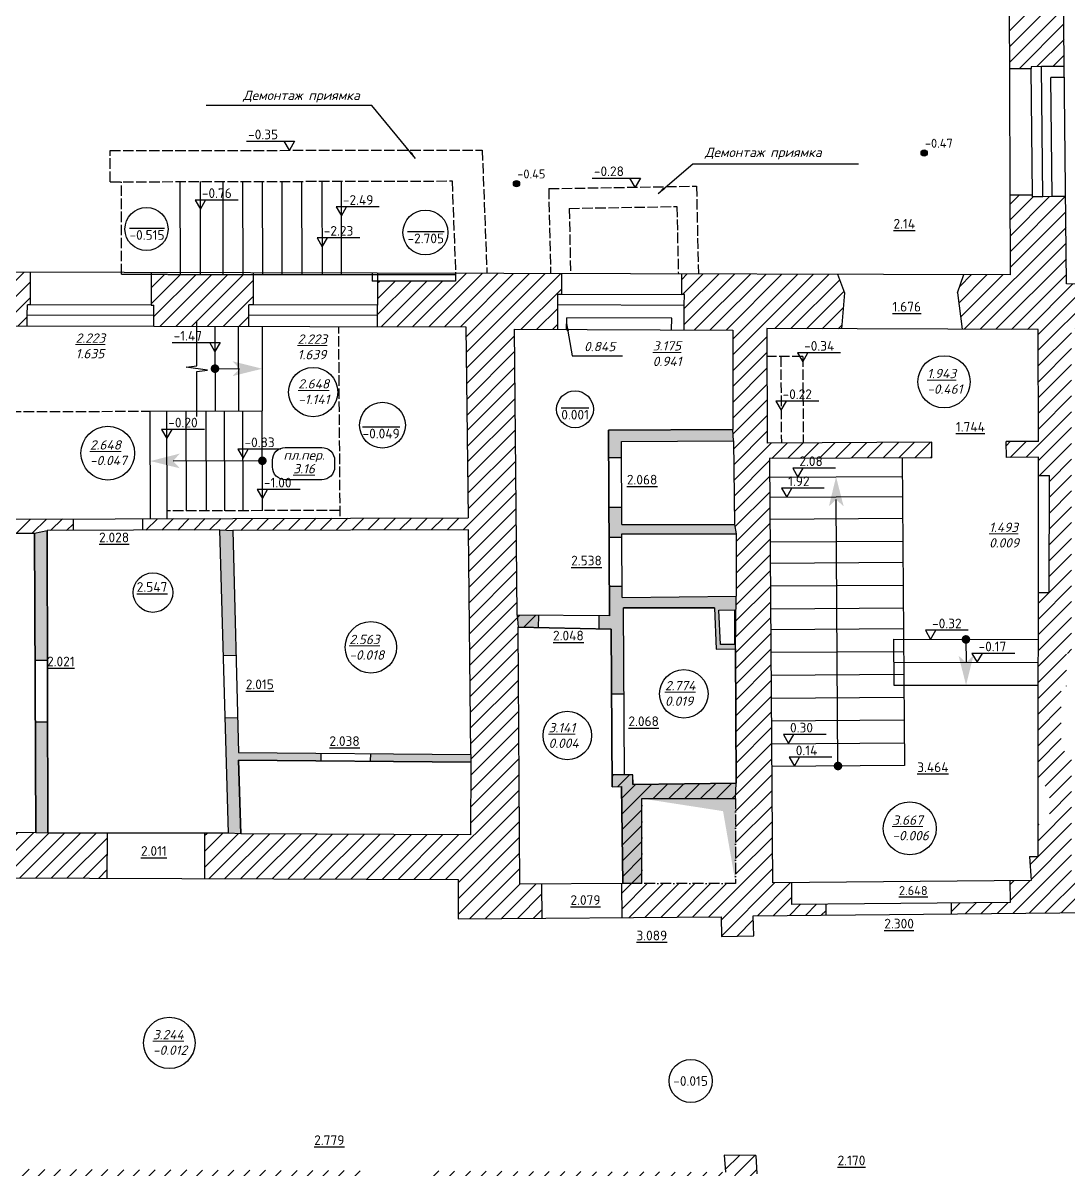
# Model space of a CAD drawing. Header units: millimetres. Extents: x 904015 to 974929, y 1623728 to 1674870.
# Drawn here: x 946885 to 960894, y 1636887 to 1652253 of the extents above; entities that cross this region are included whole.
import ezdxf

# ---------------------------------------------------------------- set-up
doc = ezdxf.new("R2010")
doc.units = ezdxf.units.MM
for name, pattern in [('334', [5, 4, -1]), ('ACAD_ISO02W100', [15, 12, -3]), ('ACAD_ISO10W100', [18, 12, -3, 0, -3])]:
    doc.linetypes.add(name, pattern=pattern)
for name, color, linetype in [('_0', 7, 'Continuous'), ('Контур', 7, 'Continuous'), ('Контур верх_низ', 5, 'ACAD_ISO02W100'), ('Отметки', 7, 'Continuous'), ('Перепад', 251, 'ACAD_ISO02W100'), ('Рама', 121, 'Continuous'), ('Штриховка', 252, 'Continuous')]:
    doc.layers.add(name, color=color, linetype=linetype)
doc.styles.add('CIFRY', font='ROMANT.shx', dxfattribs={"oblique": 15, "height": 125})
doc.styles.add('DIST', font='TXT.shx', dxfattribs={"width": 0.8})
doc.styles.add('ISOCPEUR', font='isocpeur.ttf', dxfattribs={"width": 0.95})
doc.dimstyles.new('GENPLAN', dxfattribs={"dimscale": 0.1, "dimtxt": 1.1, "dimasz": 1, "dimexe": 0.65, "dimexo": 0.75, "dimgap": 0.8, "dimtad": 1, "dimdec": 0, "dimlfac": 1000, "dimzin": 0, "dimtxsty": 'DIST', "dimblk1": 'OBLIQUE', "dimblk2": 'OBLIQUE', "dimsah": 1, "dimcen": -1, "dimaunit": 1, "dimadec": 3, "dimazin": 0, "dimtfac": 0.75, "dimtdec": 0, "dimtix": 1, "dimtmove": 0, "dimatfit": 3, "dimfxl": 1, "dimtvp": 0.6, "dimarcsym": 0})
pattern_1 = [(45, (-1056.295, -780.966), (-22.4506403, 22.4506403), []), (135, (-1056.295, -780.966), (-67.3519209, 22.4506403), [79.375, -47.625])]

# ---------------------------------------------------------------- blocks, each defined once
blk = doc.blocks.new('S1')
at = {"color": 0, "const_width": 0.75}
blk.add_lwpolyline([(-0.375, 0, 1), (0.375, 0, 1)], format="xyb", close=True, dxfattribs=at)
blk = doc.blocks.new('*U2863')
at = {"layer": 'Штриховка'}
blk.add_lwpolyline([(0, 0), (-0.665, 0.995)], dxfattribs=at)
blk.add_solid([(-0.834, 1.248), (-0.696, 0.865), (-0.532, 0.975), (-0.665, 0.995)], dxfattribs=at)
at = {"layer": 'Штриховка', "xscale": 0.07662220042706859, "yscale": 0.07662220042706859, "zscale": 0.07662220042706859, "rotation": 272.2841533087241}
blk.add_blockref('S1', (0, 0), dxfattribs=at)
blk = doc.blocks.new('*U2864')
at = {"layer": 'Штриховка'}
blk.add_lwpolyline([(0, 0), (0.181, -0.274)], dxfattribs=at)
blk.add_solid([(0.349, -0.528), (0.213, -0.143), (0.048, -0.252), (0.181, -0.274)], dxfattribs=at)
at = {"layer": 'Штриховка', "xscale": 0.0766222004270686, "yscale": 0.0766222004270686, "zscale": 0.0766222004270686, "rotation": 92.00857567819732}
blk.add_blockref('S1', (0, 0), dxfattribs=at)
blk = doc.blocks.new('*U2861')
at = {"layer": 'Штриховка'}
blk.add_lwpolyline([(0, 0), (-0.257, -0.172)], dxfattribs=at)
blk.add_solid([(-0.51, -0.341), (-0.127, -0.204), (-0.237, -0.039), (-0.257, -0.172)], dxfattribs=at)
at = {"layer": 'Штриховка', "xscale": 0.0766222004270686, "yscale": 0.0766222004270686, "zscale": 0.0766222004270686, "rotation": 2.295259038461618}
blk.add_blockref('S1', (0, 0), dxfattribs=at)
blk = doc.blocks.new('*U2862')
at = {"layer": 'Штриховка'}
blk.add_lwpolyline([(0, 0), (2.962, 1.997)], dxfattribs=at)
blk.add_solid([(3.215, 2.167), (2.832, 2.028), (2.942, 1.864), (2.962, 1.997)], dxfattribs=at)
at = {"layer": 'Штриховка', "xscale": 0.0766222004270686, "yscale": 0.0766222004270686, "zscale": 0.0766222004270686, "rotation": 182.5328039040429}
blk.add_blockref('S1', (0, 0), dxfattribs=at)
blk = doc.blocks.new('_Oblique')
at = {"color": 0, "linetype": 'ByBlock', "lineweight": -2}
blk.add_line((-0.5, -0.5), (0.5, 0.5), dxfattribs=at)
blk = doc.blocks.new('806')
at = {"color": 0, "const_width": 0.6}
blk.add_lwpolyline([(-0.3, 0, 1), (0.3, 0, 1)], format="xyb", close=True, dxfattribs=at)
at = {"color": 0}
blk.add_circle((0, 0), 0.6, dxfattribs=at)
blk = doc.blocks.new('1этаж')
at = {"layer": '_0', "ltscale": 0.03, "true_color": 0xed1f24}
h = blk.add_hatch(dxfattribs=at)
h.set_pattern_fill('ANSI38', color=240, scale=10)
h.set_pattern_definition(pattern_1)
h.paths.add_polyline_path([(952738, 1643529), (952452, 1643531), (952466, 1643371), (952735, 1643365)])
h.paths.add_polyline_path([(954125, 1641074), (955382, 1641074), (955390, 1641279), (954006, 1641264), (954001, 1641393), (953891, 1641392), (953725, 1641391), (953726, 1641231), (953851, 1641233), (953871, 1639938), (954125, 1639938)])
h.paths.add_polyline_path([(953877, 1643631), (955098, 1643631), (955121, 1643078), (955382, 1643079), (955389, 1643788), (953860, 1643771), (953859, 1643920), (953688, 1643919), (953690, 1643521), (953554, 1643522), (953553, 1643347), (953713, 1643344), (953718, 1642473), (953884, 1642474)])
h.paths.add_polyline_path([(955158, 1643601), (955367, 1643603), (955367, 1643139), (955177, 1643139)], flags=16)
h.paths.add_polyline_path([(955365, 1644749), (953855, 1644748), (953854, 1644981), (953683, 1644980), (953685, 1644579), (953856, 1644580), (953856, 1644623), (955390, 1644624)])
h.paths.add_polyline_path([(955345, 1646021), (953678, 1646013), (953680, 1645640), (953851, 1645641), (953850, 1645860), (955354, 1645871)])
h = blk.add_hatch(dxfattribs=at)
h.set_pattern_fill('ANSI38', color=240, scale=10)
h.set_pattern_definition(pattern_1)
h.paths.add_polyline_path([(951833, 1641664), (950486, 1641676), (950485, 1641575), (951833, 1641563)])
h.paths.add_polyline_path([(948642, 1644669), (948469, 1644675), (948516, 1642991), (948684, 1642995)])
h.paths.add_polyline_path([(946000, 1640616), (945983, 1644631), (946154, 1644665), (946161, 1640610)])
h.paths.add_polyline_path([(948748, 1640599), (948583, 1640610), (948540, 1642157), (948706, 1642162), (948718, 1641690), (949821, 1641681), (949820, 1641580), (948720, 1641590)])
h.paths.add_polyline_path([(945990, 1642923), (945994, 1642099), (946158, 1642099), (946157, 1642923)], flags=17)
at = {"layer": 'Штриховка', "ltscale": 0.03}
h = blk.add_hatch(dxfattribs=at)
h.set_pattern_fill('_USER', color=256, scale=150, angle=45, pattern_type=0)
h.set_pattern_definition([(45, (-1056.3, -780.97), (-106.066017, 106.066017), [])])
h.paths.add_polyline_path([(907393, 1652225), (907394, 1653055), (907109, 1653055), (906969, 1653056), (906969, 1653105), (906677, 1653105), (906675, 1652109), (906675, 1650892), (906806, 1650892), (906806, 1650858), (907482, 1650858), (907495, 1651979)])
h.paths.add_polyline_path([(907470, 1649857), (906807, 1649856), (906807, 1649810), (906676, 1649810), (906678, 1646754), (906990, 1646754), (906990, 1646810), (907531, 1646811), (907530, 1647386), (907777, 1647386), (907777, 1647532), (909186, 1647534), (909186, 1647388), (911984, 1647393), (911983, 1647639), (911983, 1647967), (910007, 1647964), (909749, 1648079), (907450, 1648090)])
h.paths.add_polyline_path([(913698, 1652284), (913425, 1652283), (913425, 1652219), (913430, 1652057), (913431, 1650548), (913699, 1650548)])
h.paths.add_polyline_path([(914164, 1647993), (913699, 1647997), (913699, 1649187), (913432, 1649187), (913432, 1649112), (913437, 1648975), (913431, 1647969), (912835, 1647968), (912836, 1647395), (913214, 1647395), (913448, 1647396), (913450, 1646886), (913473, 1642840), (913907, 1642843), (913875, 1647389), (914143, 1647385)])
h.paths.add_polyline_path([(922774, 1640009), (922692, 1640009), (922514, 1640020), (922229, 1640021), (922229, 1639569), (922773, 1639569)])
h.paths.add_polyline_path([(962918, 1645557), (962446, 1645556), (962456, 1642266), (962931, 1642316)])
h.paths.add_polyline_path([(969613, 1645043), (969313, 1645041), (969314, 1644856), (969174, 1644855), (968754, 1644851), (968764, 1643491), (968756, 1643319), (968759, 1642752), (969179, 1642754), (969319, 1642754), (969319, 1642686), (969625, 1642688)])
h.paths.add_polyline_path([(962731, 1653127), (962251, 1653126), (962252, 1652456), (962230, 1652298), (962241, 1650476), (962736, 1650479)])
h.paths.add_polyline_path([(962730, 1657258), (962201, 1657260), (962202, 1656028), (962245, 1656028), (962245, 1655843), (962248, 1654489), (962728, 1654490), (962725, 1655866)])
h.paths.add_polyline_path([(913696, 1661645), (913396, 1661645), (913399, 1660581), (913418, 1655574), (913422, 1653644), (913698, 1653645)])
h.paths.add_polyline_path([(907424, 1658109), (906991, 1658110), (906991, 1658125), (906688, 1658126), (906687, 1657806), (907000, 1657806), (907001, 1657909), (907424, 1657908)])
h.paths.add_polyline_path([(950453, 1636084), (945083, 1636107), (945081, 1635620), (946326, 1635616), (946505, 1635623), (947086, 1635622), (947225, 1635621), (949542, 1635618), (949702, 1635622), (950451, 1635622)])
h.paths.add_polyline_path([(950019, 1629784), (949690, 1629784), (949526, 1629781), (948996, 1629782), (948995, 1629375), (948995, 1629235), (948961, 1629235), (948961, 1629190), (948960, 1628918), (950080, 1628916), (950080, 1629213), (950018, 1629213), (950019, 1629353)])
h.paths.add_polyline_path([(939866, 1646488), (939572, 1646490), (939572, 1646278), (939865, 1646276)], flags=0)
h.paths.add_polyline_path([(944633, 1670737), (931348, 1670716), (931350, 1669371), (931502, 1669371), (931503, 1669191), (931791, 1669191), (931791, 1669244), (931931, 1669244), (932163, 1669244), (932164, 1669986), (943882, 1670004), (943882, 1669255), (944070, 1669255), (944210, 1669255), (944210, 1669219), (944478, 1669219), (944478, 1669379), (944633, 1669379)])
h.paths.add_polyline_path([(944633, 1667395), (944478, 1667394), (944478, 1667551), (944210, 1667551), (944210, 1667505), (944070, 1667505), (943882, 1667505), (943882, 1666226), (944070, 1666226), (944210, 1666226), (944210, 1666193), (944483, 1666193), (944483, 1666351), (944633, 1666351)])
h.paths.add_polyline_path([(932160, 1667509), (931928, 1667509), (931788, 1667510), (931788, 1667541), (931505, 1667541), (931505, 1667399), (931353, 1667399), (931354, 1666342), (931523, 1666342), (931523, 1666160), (931786, 1666160), (931786, 1666223), (931926, 1666222), (932158, 1666222)])
h.paths.add_polyline_path([(932155, 1664493), (931923, 1664493), (931783, 1664494), (931783, 1664539), (931526, 1664539), (931526, 1664384), (931357, 1664383), (931359, 1663302), (931525, 1663302), (931525, 1663155), (931810, 1663155), (931810, 1663182), (931950, 1663182), (932153, 1663182)])
h.paths.add_polyline_path([(944633, 1664368), (944483, 1664368), (944483, 1664524), (944210, 1664524), (944210, 1664487), (944070, 1664487), (943882, 1664487), (943881, 1663205), (944064, 1663205), (944204, 1663205), (944204, 1663177), (944486, 1663177), (944485, 1663329), (944634, 1663329)])
h.paths.add_polyline_path([(944634, 1660849), (944634, 1661302), (944486, 1661302), (944486, 1661462), (944204, 1661461), (944204, 1661430), (944064, 1661430), (943881, 1661430), (943881, 1660132), (944063, 1660132), (944203, 1660133), (944203, 1660120), (944483, 1660121), (944482, 1660272), (944636, 1660273)])
h.paths.add_polyline_path([(932150, 1661450), (931947, 1661450), (931807, 1661451), (931807, 1661485), (931528, 1661485), (931528, 1661338), (931362, 1661337), (931363, 1660268), (931517, 1660268), (931517, 1660102), (931790, 1660103), (931790, 1660126), (931930, 1660126), (932148, 1660126)])
h.paths.add_polyline_path([(944645, 1658294), (944491, 1658294), (944490, 1658427), (944207, 1658426), (944207, 1658380), (944067, 1658379), (943883, 1658379), (943886, 1657112), (944088, 1657112), (944228, 1657113), (944228, 1657091), (944486, 1657092), (944486, 1657261), (944650, 1657262)])
h.paths.add_polyline_path([(932145, 1658400), (931927, 1658400), (931787, 1658401), (931787, 1658436), (931519, 1658436), (931519, 1658275), (931366, 1658275), (931367, 1657612), (931366, 1657214), (931521, 1657213), (931521, 1657074), (931785, 1657073), (931785, 1657091), (931925, 1657090), (932143, 1657090)])
h.paths.add_polyline_path([(932140, 1655353), (931922, 1655353), (931782, 1655354), (931516, 1655367), (931516, 1655216), (931361, 1655216), (931358, 1654172), (931510, 1654172), (931510, 1654017), (931796, 1654017), (931796, 1654037), (931936, 1654036), (932138, 1654036)])
h.paths.add_polyline_path([(944659, 1655220), (944495, 1655219), (944494, 1655363), (944232, 1655362), (944232, 1655358), (944092, 1655357), (943891, 1655357), (943893, 1654082), (944095, 1654082), (944235, 1654083), (944235, 1654030), (944518, 1654032), (944518, 1654178), (944664, 1654179)])
h.paths.add_polyline_path([(944673, 1652178), (944527, 1652178), (944526, 1652342), (944239, 1652341), (944239, 1652289), (944099, 1652288), (943898, 1652288), (943901, 1651034), (944102, 1651034), (944242, 1651035), (944242, 1650997), (944520, 1650999), (944520, 1651140), (944678, 1651141)])
h.paths.add_polyline_path([(932135, 1652310), (931933, 1652310), (931793, 1652309), (931505, 1652309), (931505, 1652176), (931353, 1652176), (931351, 1651113), (931499, 1651112), (931499, 1650974), (931791, 1650973), (931791, 1651000), (931931, 1650999), (932133, 1650999)])
h.paths.add_polyline_path([(907429, 1660380), (907412, 1660540), (907415, 1661141), (907133, 1661142), (906993, 1661142), (906696, 1661161), (906693, 1660301), (906690, 1658806), (906992, 1658805), (906992, 1658875), (907132, 1658875), (907426, 1658874)])
h.paths.add_polyline_path([(907422, 1657102), (907139, 1657103), (906999, 1657096), (906686, 1657097), (906681, 1654789), (906972, 1654789), (906972, 1654820), (907112, 1654819), (907397, 1654819), (907398, 1655497), (907419, 1655667)])
h.paths.add_polyline_path([(928531, 1647981), (928353, 1647981), (928353, 1648098), (927418, 1648099), (927417, 1648006), (926379, 1648007), (926379, 1647785), (926357, 1647785), (926355, 1647385), (928491, 1647375), (928491, 1647490), (928492, 1647570), (928530, 1647570)], flags=17)
edge = h.paths.add_edge_path()
edge.add_line((933238, 1625638), (933234, 1625719))
edge.add_line((933234, 1625719), (933115, 1625713))
edge.add_line((933115, 1625713), (933117, 1625848))
edge.add_line((933117, 1625848), (933028, 1625849))
edge.add_arc((932622, 1625857), 406, 358.9667, 535.3408)
edge.add_line((932218, 1625890), (932115, 1625891))
edge.add_line((932115, 1625891), (932104, 1624748))
edge.add_line((932104, 1624748), (933285, 1624735))
edge.add_line((933285, 1624735), (933286, 1624834))
edge.add_arc((933258, 1625236), 402, 274.0488, 452.8494)
edge = h.paths.add_edge_path()
edge.add_arc((935313, 1625232), 408, 0, 360)
edge = h.paths.add_edge_path()
edge.add_arc((938254, 1625233), 406, 0, 360)
edge = h.paths.add_edge_path()
edge.add_arc((941291, 1625234), 407, 0, 360)
edge = h.paths.add_edge_path()
edge.add_line((944445, 1625954), (944347, 1625951))
edge.add_arc((943935, 1625877), 419, 10.2053, 183.4587)
edge.add_line((943517, 1625851), (943435, 1625850))
edge.add_line((943435, 1625850), (943437, 1625730))
edge.add_line((943437, 1625730), (943289, 1625729))
edge.add_line((943289, 1625729), (943289, 1625647))
edge.add_arc((943314, 1625239), 409, 93.5576, 270.224)
edge.add_line((943316, 1624829), (943316, 1624759))
edge.add_line((943316, 1624759), (944468, 1624754))
edge.add_line((944468, 1624754), (944445, 1625954))
h.paths.add_polyline_path([(969356, 1670956), (968076, 1670956), (968016, 1670818), (968035, 1670201), (968627, 1670184), (968609, 1668755), (968583, 1668485), (968601, 1665792), (968598, 1665603), (968599, 1664540), (968058, 1664540), (968050, 1664249), (967614, 1664255), (967605, 1663752), (968629, 1663733), (968630, 1663438), (968918, 1663439), (969058, 1663440), (969059, 1663390), (969389, 1663391), (969388, 1663663)])
h.paths.add_polyline_path([(968585, 1664476), (968585, 1664249), (968139, 1664249), (968139, 1664476)], flags=16)
h.paths.add_polyline_path([(967045, 1670821), (966973, 1670956), (964954, 1670956), (964954, 1670632), (965003, 1670631), (965002, 1670491), (965000, 1670192), (966450, 1670181), (966701, 1670239), (967035, 1670229)])
h.paths.add_polyline_path([(963516, 1670642), (963530, 1670642), (963530, 1670955), (961937, 1670955), (961938, 1670645), (961952, 1670505), (961954, 1670203), (962845, 1670208), (963080, 1670206), (963512, 1670203), (963515, 1670502)])
h.paths.add_polyline_path([(960511, 1670955), (958957, 1670955), (959002, 1662831), (959303, 1662832), (959302, 1662869), (959442, 1662870), (959726, 1662871), (959721, 1663848), (960314, 1663845), (960316, 1664361), (959729, 1664370), (959705, 1670191), (960476, 1670195), (960474, 1670497), (960474, 1670637), (960511, 1670637)])
h.paths.add_polyline_path([(966262, 1664275), (961656, 1664342), (961641, 1663838), (962197, 1663838), (962197, 1663039), (962198, 1662202), (962358, 1662202), (962358, 1661614), (962198, 1661614), (962200, 1658650), (962734, 1658648), (962751, 1663844), (966252, 1663778)])
h.paths.add_polyline_path([(959734, 1661140), (959451, 1661139), (959311, 1661138), (959311, 1661169), (959011, 1661167), (959022, 1659204), (959024, 1658777), (959323, 1658778), (959323, 1658831), (959463, 1658831), (959743, 1658832), (959738, 1660267)])
h.paths.add_polyline_path([(959748, 1657078), (959468, 1657077), (959328, 1657077), (959328, 1657144), (959030, 1657143), (959038, 1654763), (959327, 1654764), (959326, 1654820), (959466, 1654822), (959751, 1654824), (959742, 1655794), (959752, 1655974)])
h.paths.add_polyline_path([(959771, 1652504), (959766, 1653101), (959482, 1653098), (959342, 1653091), (959044, 1653089), (959052, 1650862), (959343, 1650863), (959342, 1650885), (959482, 1650886), (959788, 1650889), (959773, 1652346)])
h.paths.add_polyline_path([(946957, 1640610), (946161, 1640610), (946000, 1640616), (940729, 1640619), (940557, 1640630), (938193, 1640636), (938214, 1641771), (938217, 1641914), (938267, 1644653), (939206, 1644654), (939390, 1644654), (940597, 1644656), (940765, 1644647), (945983, 1644631), (946154, 1644665), (946505, 1644666), (946505, 1644822), (944568, 1644818), (944539, 1647413), (945887, 1647411), (945887, 1647552), (945888, 1647692), (945926, 1647692), (945927, 1648129), (944691, 1648132), (944687, 1649181), (944528, 1649180), (944528, 1649323), (944246, 1649322), (944246, 1649302), (944106, 1649301), (943905, 1649301), (943908, 1647721), (932127, 1647717), (932130, 1649266), (931928, 1649266), (931788, 1649266), (931788, 1649293), (931495, 1649294), (931494, 1649135), (931346, 1649136), (931343, 1648092), (930286, 1648094), (930286, 1647977), (930138, 1647978), (930138, 1647562), (930170, 1647562), (930169, 1647482), (930169, 1647367), (931490, 1647360), (931497, 1644812), (930941, 1644818), (930941, 1644649), (935554, 1644648), (935704, 1644645), (936918, 1644636), (937113, 1644634), (938060, 1644626), (938262, 1644652), (938186, 1640636), (935701, 1640644), (935526, 1640633), (930051, 1640644), (929882, 1640645), (929237, 1640648), (929234, 1640059), (937802, 1640040), (946955, 1640007)])
h.paths.add_polyline_path([(934568, 1645253), (934574, 1647392), (939571, 1647431), (939571, 1647159), (939870, 1647157), (939871, 1647397), (943919, 1647406), (943920, 1645262), (939858, 1645260), (939860, 1645514), (939573, 1645516), (939573, 1645244)], flags=16)
h.paths.add_polyline_path([(934278, 1645254), (932110, 1645254), (932109, 1647377), (934284, 1647396)], flags=16)
h.paths.add_polyline_path([(929616, 1644832), (924460, 1644886), (924465, 1647394), (925421, 1647390), (925423, 1647790), (925369, 1647790), (925370, 1648009), (925233, 1648009), (925233, 1648103), (923706, 1648106), (923239, 1648107), (923239, 1647795), (923279, 1647795), (923279, 1647655), (923279, 1647387), (923898, 1647387), (923898, 1640011), (923559, 1640011), (923558, 1639568), (924366, 1639567), (924345, 1640070), (928191, 1640061), (928191, 1640653), (927598, 1640656), (924487, 1640656), (924483, 1641731), (924470, 1644676), (927451, 1644689), (927622, 1644690), (929616, 1644666)])
h.paths.add_polyline_path([(920965, 1641356), (920965, 1642860), (920955, 1642926), (920960, 1643209), (920965, 1643270), (920965, 1644297), (920963, 1644351), (920963, 1644578), (920965, 1644642), (920965, 1647388), (921554, 1647388), (921554, 1647656), (921554, 1647796), (921595, 1647796), (921595, 1648110), (919483, 1648114), (919482, 1647795), (919513, 1647398), (920519, 1647398), (920516, 1645860), (918883, 1645870), (918881, 1645548), (919057, 1645547), (919058, 1645658), (920507, 1645649), (920509, 1639971), (920182, 1639971), (920182, 1639747), (919479, 1639747), (919479, 1639569), (920858, 1639569), (920857, 1639299), (921280, 1639299), (921273, 1639570), (921404, 1639570), (921404, 1640022), (920979, 1640022), (920980, 1641185)])
h.paths.add_polyline_path([(917322, 1639970), (916926, 1639970), (916922, 1640512), (916769, 1640511), (916764, 1641075), (916917, 1641076), (916896, 1643806), (916753, 1643805), (916741, 1645430), (916884, 1645431), (916868, 1647398), (917895, 1647398), (917921, 1647728), (917892, 1648117), (917264, 1648118), (917261, 1649167), (916966, 1649166), (916966, 1649137), (916826, 1649137), (916531, 1649136), (916534, 1647973), (916150, 1647976), (916144, 1647395), (916435, 1647395), (916459, 1643717), (916518, 1643717), (916521, 1643270), (916563, 1643271), (916570, 1642091), (916469, 1642090), (916481, 1640118), (915976, 1640134), (915976, 1639568), (917780, 1639568), (917780, 1639747), (917322, 1639747)])
h.paths.add_polyline_path([(913962, 1635947), (913962, 1636113), (913926, 1639567), (914290, 1639567), (914293, 1640124), (913926, 1640125), (913916, 1641487), (913481, 1641484), (913503, 1637678), (913638, 1637679), (913647, 1636131), (913512, 1636131), (907546, 1636143), (907546, 1636672), (907156, 1636671), (907016, 1636671), (907016, 1636741), (906710, 1636740), (906716, 1635307), (913102, 1635283), (913104, 1634589), (913417, 1634590), (913416, 1634648), (913556, 1634648), (913693, 1634649), (913693, 1634717), (913964, 1634717)])
h.paths.add_polyline_path([(907539, 1640991), (906692, 1640987), (906702, 1638444), (907013, 1638446), (907013, 1638501), (907153, 1638501), (907543, 1638502), (907542, 1638995), (907401, 1638995), (907399, 1640394), (907540, 1640394)])
h.paths.add_polyline_path([(907534, 1645034), (907132, 1645033), (906992, 1645033), (906992, 1645097), (906679, 1645097), (906680, 1643734), (906685, 1642510), (907537, 1642513)])
h.paths.add_polyline_path([(917249, 1653139), (916953, 1653138), (916953, 1653106), (916813, 1653106), (916521, 1653105), (916526, 1650851), (916822, 1650852), (916962, 1650852), (916962, 1650793), (917256, 1650794)])
h.paths.add_polyline_path([(917237, 1657131), (916946, 1657130), (916946, 1657109), (916806, 1657109), (916511, 1657108), (916516, 1654856), (916809, 1654857), (916949, 1654857), (916949, 1654819), (917244, 1654820)])
h.paths.add_polyline_path([(917225, 1661187), (916943, 1661187), (916943, 1661150), (916803, 1661150), (916501, 1661149), (916507, 1658843), (916802, 1658844), (916942, 1658844), (916942, 1658789), (917232, 1658790)])
h.paths.add_polyline_path([(917197, 1670851), (915682, 1670863), (915679, 1670566), (915739, 1670566), (915738, 1670426), (915736, 1670144), (916488, 1670138), (916524, 1664409), (916049, 1664411), (916049, 1664199), (915704, 1664200), (915706, 1663757), (916494, 1663760), (916497, 1662896), (916799, 1662897), (916939, 1662897), (916939, 1662831), (917221, 1662832)])
h.paths.add_polyline_path([(914133, 1664205), (907451, 1664229), (907452, 1665230), (907155, 1665230), (907015, 1665231), (907015, 1665257), (906709, 1665257), (906710, 1664826), (906703, 1662863), (907000, 1662862), (907000, 1662909), (907140, 1662909), (907421, 1662908), (907425, 1663810), (913119, 1663753), (913117, 1663573), (913391, 1663572), (913394, 1662477), (913696, 1662478), (913696, 1663749), (914135, 1663751)])
h.paths.add_polyline_path([(907459, 1670208), (908216, 1670202), (908218, 1670488), (908219, 1670628), (908265, 1670628), (908267, 1670921), (906703, 1670933), (906707, 1666947), (907017, 1666948), (907017, 1666972), (907157, 1666972), (907455, 1666972)])
h.paths.add_polyline_path([(911250, 1670596), (911272, 1670596), (911274, 1670898), (909683, 1670910), (909681, 1670617), (909734, 1670616), (909733, 1670476), (909731, 1670191), (911247, 1670179), (911249, 1670456)])
h.paths.add_polyline_path([(914241, 1670577), (914281, 1670577), (914284, 1670874), (912693, 1670887), (912690, 1670585), (912758, 1670584), (912757, 1670444), (912755, 1670167), (914238, 1670156), (914240, 1670437)])
h.paths.add_polyline_path([(922150, 1636152), (921295, 1636153), (921312, 1636416), (920851, 1636405), (920873, 1636080), (920866, 1635914), (920867, 1634633), (920860, 1634596), (920858, 1634303), (920868, 1634260), (920863, 1627831), (920265, 1627837), (920264, 1627690), (918878, 1627702), (918879, 1627849), (918170, 1627856), (918166, 1627468), (918165, 1627328), (918167, 1627328), (918167, 1627011), (919140, 1627010), (919139, 1626883), (919544, 1626880), (919545, 1627009), (921690, 1627006), (921708, 1628967), (921918, 1628967), (921919, 1629283), (921864, 1629284), (921864, 1629424), (921864, 1629819), (921309, 1629819), (921304, 1635708), (922148, 1635704)])
h.paths.add_polyline_path([(916718, 1627869), (913974, 1627893), (913973, 1628250), (913693, 1628250), (913693, 1628313), (913579, 1628313), (913439, 1628312), (913439, 1628355), (913127, 1628353), (913131, 1627019), (915264, 1627016), (915263, 1626894), (915664, 1626890), (915665, 1627015), (916721, 1627014), (916722, 1627341), (916713, 1627341), (916715, 1627481)])
h.paths.add_polyline_path([(913970, 1630066), (913820, 1630066), (913819, 1630166), (913569, 1630165), (913429, 1630165), (913429, 1630178), (913120, 1630177), (913124, 1629110), (913438, 1629111), (913438, 1629114), (913578, 1629114), (913692, 1629115), (913691, 1629252), (913972, 1629252)])
h.paths.add_polyline_path([(913968, 1631927), (913695, 1631927), (913695, 1632018), (913575, 1632017), (913435, 1632017), (913434, 1632057), (913113, 1632055), (913117, 1630942), (913428, 1630943), (913428, 1630985), (913568, 1630985), (913818, 1630986), (913818, 1631040), (913969, 1631041)])
h.paths.add_polyline_path([(913965, 1633748), (913694, 1633748), (913694, 1633826), (913558, 1633825), (913418, 1633825), (913418, 1633867), (913107, 1633865), (913111, 1632779), (913433, 1632780), (913433, 1632837), (913573, 1632837), (913694, 1632838), (913693, 1632943), (913966, 1632943)])
h.paths.add_polyline_path([(924622, 1629821), (923647, 1629820), (923647, 1629425), (923647, 1629285), (923550, 1629285), (923549, 1628964), (924692, 1628961), (924692, 1629273), (924622, 1629273), (924622, 1629413)])
h.paths.add_polyline_path([(927460, 1629426), (927458, 1629821), (927168, 1629819), (927151, 1635681), (929759, 1635667), (929960, 1635662), (931316, 1635658), (931317, 1636144), (923607, 1636151), (923606, 1635697), (927139, 1635681), (927150, 1629820), (926442, 1629822), (926442, 1629414), (926442, 1629274), (926365, 1629274), (926364, 1628958), (927525, 1628956), (927526, 1629287), (927461, 1629286)])
h.paths.add_polyline_path([(930281, 1629405), (930282, 1629833), (929852, 1629835), (929692, 1629835), (929236, 1629832), (929238, 1629437), (929239, 1629297), (929169, 1629297), (929169, 1628952), (930329, 1628950), (930329, 1629265), (930280, 1629265)])
edge = h.paths.add_edge_path()
edge.add_line((933160, 1629271), (933126, 1629271))
edge.add_line((933126, 1629271), (933127, 1629411))
edge.add_line((933127, 1629411), (933128, 1629824))
edge.add_line((933128, 1629824), (932051, 1629827))
edge.add_line((932051, 1629827), (932050, 1629399))
edge.add_line((932050, 1629399), (932049, 1629259))
edge.add_line((932049, 1629259), (931986, 1629259))
edge.add_line((931986, 1629259), (931985, 1628947))
edge.add_line((931985, 1628947), (932206, 1628946))
edge.add_line((932206, 1628946), (932203, 1628751))
edge.add_line((932203, 1628751), (932238, 1628751))
edge.add_arc((932644, 1628737), 406, 178.0561, 364.2426)
edge.add_line((933048, 1628767), (933043, 1628948))
edge.add_line((933043, 1628948), (933141, 1628948))
edge.add_line((933141, 1628948), (933141, 1628948))
edge.add_line((933141, 1628948), (933160, 1629271))
h.paths.add_polyline_path([(936031, 1629814), (934897, 1629818), (934896, 1629405), (934895, 1629265), (934835, 1629266), (934835, 1628948), (935186, 1628948), (936028, 1628947)])
h.paths.add_polyline_path([(938945, 1629804), (937564, 1629809), (937561, 1628944), (938942, 1628942)])
h.paths.add_polyline_path([(941597, 1629795), (940467, 1629799), (940464, 1628940), (941310, 1628938), (941645, 1628939), (941645, 1629241), (941595, 1629242), (941596, 1629382)])
edge = h.paths.add_edge_path()
edge.add_line((944409, 1629786), (943386, 1629789))
edge.add_line((943386, 1629789), (943385, 1629376))
edge.add_line((943385, 1629376), (943384, 1629236))
edge.add_line((943384, 1629236), (943327, 1629236))
edge.add_line((943327, 1629236), (943327, 1628941))
edge.add_line((943327, 1628941), (943435, 1628941))
edge.add_line((943435, 1628941), (943445, 1628774))
edge.add_arc((943992, 1628812), 548, 183.9414, 201.6611)
edge.add_arc((943859, 1628713), 391, 195.3858, 363.4754)
edge.add_line((944249, 1628737), (944336, 1628737))
edge.add_line((944336, 1628737), (944337, 1628930))
edge.add_line((944337, 1628930), (944466, 1628930))
edge.add_line((944466, 1628930), (944467, 1629229))
edge.add_line((944467, 1629229), (944407, 1629229))
edge.add_line((944407, 1629229), (944408, 1629369))
edge.add_line((944408, 1629369), (944409, 1629786))
h.paths.add_polyline_path([(947214, 1629786), (946477, 1629787), (946293, 1629780), (946189, 1629780), (946188, 1629363), (946187, 1629223), (946119, 1629223), (946118, 1628926), (947282, 1628923), (947283, 1629239), (947213, 1629239), (947213, 1629379)])
h.paths.add_polyline_path([(935165, 1636141), (933258, 1636143), (933258, 1635653), (933560, 1635652), (933734, 1635652), (935164, 1635648)])
h.paths.add_polyline_path([(939237, 1636131), (938041, 1636136), (938040, 1635977), (937538, 1635979), (937539, 1636139), (937446, 1636139), (937054, 1636139), (937053, 1635642), (937353, 1635641), (937762, 1635640), (939235, 1635636)])
h.paths.add_polyline_path([(943102, 1636115), (941219, 1636123), (941217, 1635630), (941793, 1635629), (941954, 1635628), (943099, 1635625)])
h.paths.add_polyline_path([(955683, 1635877), (955664, 1636043), (955653, 1636286), (955229, 1636294), (955245, 1636064), (951262, 1636081), (951260, 1635622), (955238, 1635622), (955303, 1629776), (954652, 1629777), (954652, 1629345), (954651, 1629205), (954572, 1629205), (954571, 1628908), (954892, 1628907), (954917, 1626936), (956965, 1626919), (956964, 1626797), (957365, 1626794), (957366, 1626916), (958392, 1626908), (958395, 1627233), (958390, 1627373), (958390, 1627795), (955716, 1627795), (955708, 1629948), (955584, 1629948), (955569, 1631573), (955569, 1631717), (955714, 1631718), (955678, 1635376), (955683, 1635459)])
h.paths.add_polyline_path([(952835, 1629780), (951805, 1629781), (951804, 1629350), (951804, 1629210), (951732, 1629210), (951732, 1628913), (952917, 1628911), (952918, 1629208), (952834, 1629208), (952834, 1629348)], flags=17)
h.paths.add_polyline_path([(963377, 1628202), (963059, 1628199), (963059, 1628182), (962919, 1628181), (962521, 1628176), (962525, 1627795), (959856, 1627795), (959856, 1627373), (959856, 1627233), (959822, 1627233), (959819, 1626896), (960841, 1626888), (960840, 1626759), (961245, 1626755), (961246, 1626885), (963388, 1626867)])
h.paths.add_polyline_path([(963362, 1630052), (963052, 1630049), (963052, 1630021), (962912, 1630019), (962500, 1630015), (962511, 1629029), (962910, 1629033), (963050, 1629035), (963050, 1628998), (963371, 1629000)])
h.paths.add_polyline_path([(963348, 1631902), (963024, 1631900), (963024, 1631849), (962884, 1631849), (962481, 1631848), (962481, 1631672), (962483, 1631524), (962490, 1630861), (962902, 1630866), (963042, 1630867), (963043, 1630833), (963356, 1630835)])
h.paths.add_polyline_path([(963333, 1633703), (963018, 1633700), (963018, 1633674), (962878, 1633673), (962475, 1633672), (962478, 1632689), (962881, 1632690), (963021, 1632691), (963021, 1632670), (963341, 1632673)])
h.paths.add_polyline_path([(969655, 1636647), (969342, 1636645), (969342, 1636586), (969202, 1636585), (968773, 1636584), (968774, 1636144), (964872, 1636124), (964672, 1636121), (962946, 1636137), (962927, 1637878), (962924, 1638071), (962922, 1638374), (962459, 1638371), (962456, 1636124), (962468, 1635960), (962472, 1634526), (962876, 1634527), (963016, 1634528), (963016, 1634500), (963327, 1634502), (963320, 1635277), (969661, 1635263)])
h.paths.add_polyline_path([(969634, 1640940), (969326, 1640938), (969326, 1640926), (969186, 1640925), (968766, 1640924), (968770, 1640083), (968763, 1639896), (968768, 1638374), (969197, 1638375), (969337, 1638376), (969337, 1638326), (969646, 1638327)])
h.paths.add_polyline_path([(962931, 1641395), (962459, 1641446), (962463, 1640028), (962057, 1640018), (962058, 1639564), (962461, 1639568), (962461, 1639210), (962918, 1639213), (962916, 1639622), (962925, 1640100), (962932, 1640100)])
h.paths.add_polyline_path([(969599, 1647922), (969471, 1647921), (969462, 1649122), (969132, 1649119), (969133, 1649033), (968993, 1649032), (968715, 1649030), (968723, 1647933), (962741, 1647940), (962739, 1649127), (962250, 1649126), (962257, 1647945), (962202, 1647945), (962209, 1647360), (962441, 1647359), (962442, 1646956), (962915, 1646957), (962915, 1647217), (962913, 1647217), (962913, 1647336), (963279, 1647336), (963279, 1647166), (963351, 1647164), (963351, 1647329), (967637, 1647321), (967637, 1646802), (968739, 1646814), (969159, 1646817), (969299, 1646818), (969300, 1646722), (969605, 1646723)])
h.paths.add_polyline_path([(968717, 1647324), (968717, 1646927), (967770, 1646927), (967770, 1647324)], flags=16)
h.paths.add_polyline_path([(960227, 1647969), (959819, 1647974), (959807, 1649143), (959501, 1649140), (959361, 1649139), (959360, 1649167), (959058, 1649166), (959062, 1648096), (958441, 1648098), (958354, 1647852), (958418, 1647366), (959438, 1647363), (959442, 1645862), (959010, 1645859), (959012, 1645647), (959443, 1645649), (959443, 1645403), (959588, 1645403), (959586, 1643837), (959440, 1643837), (959436, 1641238), (959589, 1641238), (959588, 1640733), (959435, 1640733), (959435, 1640295), (959319, 1640295), (959342, 1639976), (959057, 1639973), (959060, 1639682), (958271, 1639674), (958273, 1639527), (960314, 1639547), (960286, 1639997), (959886, 1639999), (959886, 1641708), (959747, 1641708), (959747, 1642582), (959817, 1642582), (959817, 1643020), (959886, 1643020), (959885, 1647367), (960225, 1647366)])
h.paths.add_polyline_path([(956842, 1647855), (956749, 1648102), (954656, 1648107), (954656, 1647829), (954695, 1647829), (954694, 1647689), (954693, 1647357), (955345, 1647354), (955345, 1646021), (955354, 1645871), (955365, 1644749), (955390, 1644624), (955389, 1643788), (955382, 1643079), (955390, 1641279), (954006, 1641264), (954001, 1641393), (953725, 1641391), (953726, 1641231), (953851, 1641233), (953871, 1639938), (953857, 1639938), (953860, 1639479), (955189, 1639489), (955191, 1639226), (955627, 1639235), (955617, 1639501), (956591, 1639510), (956590, 1639659), (956132, 1639655), (956129, 1639946), (955874, 1639944), (955836, 1645634), (958014, 1645643), (958013, 1645852), (955806, 1645836), (955800, 1647374), (956801, 1647371)])
h.paths.add_polyline_path([(955382, 1641074), (955382, 1639935), (954125, 1639935), (954125, 1641074)], flags=16)
h.paths.add_polyline_path([(952998, 1647696), (952999, 1647836), (953046, 1647836), (953046, 1648111), (951628, 1648115), (951628, 1648010), (950583, 1648011), (950583, 1647688), (950582, 1647548), (950582, 1647401), (951767, 1647399), (951798, 1644835), (947434, 1644825), (947434, 1644670), (948469, 1644675), (948642, 1644669), (951800, 1644678), (951833, 1641664), (951833, 1641563), (951830, 1640589), (948748, 1640599), (948583, 1640610), (948264, 1640610), (948262, 1640002), (951661, 1639990), (951661, 1639461), (952782, 1639470), (952779, 1639931), (952488, 1639929), (952466, 1643371), (952735, 1643365), (952738, 1643529), (952452, 1643531), (952416, 1647367), (952997, 1647364)])
h.paths.add_polyline_path([(948916, 1648100), (947547, 1648101), (947546, 1647688), (947585, 1647688), (947585, 1647548), (947585, 1647407), (948858, 1647405), (948858, 1647552), (948859, 1647692), (948915, 1647692)], flags=17)
h.paths.add_polyline_path([(969434, 1653204), (969103, 1653202), (969103, 1653162), (968963, 1653161), (968685, 1653159), (968702, 1650810), (968980, 1650812), (969120, 1650813), (969120, 1650765), (969451, 1650767)])
h.paths.add_polyline_path([(969412, 1657361), (968660, 1657358), (968670, 1655258), (968673, 1654896), (968950, 1654898), (969090, 1654899), (969091, 1654844), (969423, 1654846), (969419, 1655374)])
h.paths.add_polyline_path([(969395, 1661701), (969067, 1661700), (969067, 1661660), (968927, 1661659), (968639, 1661658), (968655, 1658305), (969408, 1658308)])
at = {"ltscale": 0.03}
for points in [[(955354, 1645871), (955345, 1646021), (953678, 1646013), (953690, 1643521), (952452, 1643531), (952466, 1643371), (953713, 1643344), (953726, 1641231), (953851, 1641233), (953871, 1639938), (954125, 1639938), (954125, 1641074), (955382, 1641074), (955390, 1641279), (954006, 1641264), (954006, 1641393), (953891, 1641392), (953877, 1643631), (955098, 1643631), (955121, 1643078), (955382, 1643079), (955390, 1641279)], [(946000, 1640616), (945983, 1644631), (946154, 1644665), (946161, 1640610), (946000, 1640616)], [(948748, 1640599), (948583, 1640610), (948469, 1644675), (948642, 1644669), (948718, 1641690), (951833, 1641664), (951833, 1641563), (948720, 1641590), (948748, 1640599)], [(955365, 1644749), (955390, 1644624)], [(955382, 1643079), (955389, 1643788)]]:
    blk.add_lwpolyline(points, dxfattribs=at)
at = {"layer": 'Контур', "ltscale": 15}
for p, q in [((959022, 1659204), (959062, 1648096)), ((959819, 1647974), (959773, 1652346)), ((959052, 1650862), (959343, 1650863)), ((959482, 1650886), (959342, 1650885)), ((959342, 1650885), (959343, 1650863)), ((959788, 1650889), (959482, 1650886)), ((959790, 1650742), (959608, 1650740)), ((959625, 1649144), (959608, 1650740)), ((959058, 1649166), (959360, 1649167)), ((959361, 1649139), (959360, 1649167)), ((959501, 1649140), (959361, 1649139)), ((959807, 1649143), (959501, 1649140)), ((959807, 1649146), (959625, 1649144)), ((959062, 1648096), (944691, 1648132)), ((945927, 1648129), (945926, 1647692)), ((947547, 1648125), (947546, 1647688)), ((948916, 1648122), (948915, 1647692)), ((950583, 1648117), (950583, 1647688)), ((953046, 1648111), (953046, 1647836)), ((954656, 1648107), (954656, 1647829)), ((956749, 1648102), (956842, 1647855)), ((958354, 1647852), (958441, 1648098)), ((952998, 1647696), (952999, 1647836)), ((952999, 1647836), (953046, 1647836)), ((956842, 1647855), (956801, 1647371)), ((958354, 1647852), (958418, 1647366)), ((962257, 1647945), (959819, 1647974)), ((945887, 1647552), (945888, 1647692)), ((945926, 1647692), (945888, 1647692)), ((947546, 1647688), (947585, 1647688)), ((947585, 1647548), (947585, 1647688)), ((948858, 1647552), (948859, 1647692)), ((948915, 1647692), (948859, 1647692)), ((950582, 1647548), (950583, 1647688)), ((952997, 1647364), (952998, 1647696)), ((954695, 1647829), (954656, 1647829)), ((954693, 1647357), (954694, 1647689)), ((954694, 1647689), (954695, 1647829)), ((945887, 1647411), (945887, 1647552)), ((947585, 1647407), (947585, 1647548)), ((948858, 1647405), (948858, 1647552)), ((950582, 1647401), (950582, 1647548)), ((944539, 1647413), (951767, 1647399)), ((951767, 1647399), (951798, 1644835)), ((953117, 1647364), (953118, 1647517)), ((954525, 1647512), (953118, 1647517)), ((954524, 1647358), (954525, 1647512)), ((959438, 1647363), (955800, 1647374)), ((955800, 1647374), (955806, 1645836)), ((952452, 1643531), (952416, 1647367)), ((952416, 1647367), (955345, 1647354)), ((955345, 1647354), (955345, 1646021)), ((959442, 1645862), (959438, 1647363)), ((953678, 1646013), (955345, 1646021)), ((953690, 1643521), (953678, 1646013)), ((953850, 1645860), (955354, 1645871)), ((953855, 1644748), (953850, 1645860)), ((955354, 1645871), (955365, 1644749)), ((958013, 1645852), (955806, 1645836)), ((958014, 1645643), (958013, 1645852)), ((959442, 1645862), (959010, 1645859)), ((959012, 1645647), (959010, 1645859)), ((953851, 1645641), (953680, 1645640)), ((958014, 1645643), (955836, 1645634)), ((955836, 1645634), (955874, 1639944)), ((959443, 1645649), (959012, 1645647)), ((959435, 1640295), (959443, 1645649)), ((959443, 1645403), (959588, 1645403)), ((959586, 1643837), (959588, 1645403)), ((953683, 1644980), (953854, 1644981)), ((944568, 1644818), (951798, 1644835)), ((946505, 1644666), (946505, 1644822)), ((947434, 1644670), (947434, 1644825)), ((940765, 1644647), (945983, 1644631)), ((945983, 1644631), (946000, 1640616)), ((948469, 1644675), (946154, 1644665)), ((946161, 1640610), (946154, 1644665)), ((948583, 1640610), (948469, 1644675)), ((951800, 1644678), (948642, 1644669)), ((948642, 1644669), (948718, 1641690)), ((951833, 1641664), (951800, 1644678)), ((953855, 1644748), (955365, 1644749)), ((953856, 1644623), (955390, 1644624)), ((953860, 1643771), (953856, 1644623)), ((955390, 1644624), (955389, 1643788)), ((953685, 1644579), (953856, 1644580)), ((953688, 1643919), (953859, 1643920)), ((959440, 1643837), (959586, 1643837)), ((953860, 1643771), (955389, 1643788)), ((953690, 1643521), (952452, 1643531)), ((953891, 1641392), (953877, 1643631)), ((955098, 1643631), (953877, 1643631)), ((955098, 1643631), (955121, 1643078)), ((952738, 1643529), (952735, 1643365)), ((953553, 1643347), (953554, 1643522)), ((952488, 1639929), (952466, 1643371)), ((953713, 1643344), (952466, 1643371)), ((953726, 1641231), (953713, 1643344)), ((955121, 1643078), (955382, 1643079)), ((955390, 1641279), (955382, 1643079)), ((946157, 1642923), (945990, 1642923)), ((948516, 1642991), (948684, 1642995)), ((953884, 1642474), (953718, 1642473)), ((948540, 1642157), (948706, 1642162)), ((946158, 1642099), (945994, 1642099)), ((948718, 1641690), (951833, 1641664)), ((948748, 1640599), (948720, 1641590)), ((948720, 1641590), (951833, 1641563)), ((949821, 1641681), (949820, 1641580)), ((950486, 1641676), (950485, 1641575)), ((951833, 1641563), (951830, 1640589)), ((954001, 1641393), (953725, 1641391)), ((954001, 1641393), (954006, 1641264)), ((953726, 1641231), (953851, 1641233)), ((953871, 1639938), (953851, 1641233)), ((954006, 1641264), (955390, 1641279)), ((946000, 1640616), (940729, 1640619)), ((948583, 1640610), (946161, 1640610)), ((946957, 1640610), (946955, 1640007)), ((948264, 1640610), (948262, 1640002)), ((951830, 1640589), (948748, 1640599)), ((959319, 1640295), (959342, 1639976)), ((959319, 1640295), (959435, 1640295)), ((937802, 1640040), (951661, 1639990)), ((951661, 1639990), (951661, 1639461)), ((952488, 1639929), (953871, 1639938)), ((952779, 1639931), (952782, 1639470)), ((953860, 1639479), (953857, 1639938)), ((959342, 1639976), (955874, 1639944)), ((956129, 1639946), (956132, 1639655)), ((959057, 1639973), (959060, 1639682)), ((955617, 1639501), (962461, 1639568)), ((959060, 1639682), (956132, 1639655)), ((956590, 1639659), (956591, 1639510)), ((958271, 1639674), (958273, 1639527)), ((951661, 1639461), (955189, 1639489)), ((955189, 1639489), (955191, 1639226)), ((955627, 1639235), (955617, 1639501)), ((955191, 1639226), (955627, 1639235)), ((955653, 1636286), (955229, 1636294)), ((955229, 1636294), (955245, 1636064)), ((955653, 1636286), (955664, 1636043))]:
    blk.add_line(p, q, dxfattribs=at)
at = {"layer": 'Контур', "color": 1, "ltscale": 15}
for p, q in [((947939, 1648101), (947936, 1649344)), ((948210, 1648101), (948207, 1649345)), ((948514, 1648101), (948511, 1649346)), ((948781, 1648101), (948778, 1649346)), ((949043, 1648100), (949040, 1649347)), ((949305, 1648100), (949302, 1649348)), ((949571, 1648100), (949568, 1649348)), ((949843, 1648100), (949840, 1649349)), ((950100, 1648100), (950097, 1649350))]:
    blk.add_line(p, q, dxfattribs=at)
at = {"layer": 'Контур', "color": 252, "ltscale": 15}
for p, q in [((948402, 1647405), (948405, 1646268)), ((948716, 1647405), (948719, 1646269)), ((949035, 1647404), (949037, 1646270)), ((947536, 1646266), (949037, 1646270)), ((947539, 1644825), (947536, 1646266)), ((947760, 1644825), (947757, 1646267)), ((948020, 1644930), (948017, 1646267)), ((948290, 1644931), (948286, 1646268)), ((948533, 1644931), (948530, 1646268)), ((948781, 1644932), (948778, 1646269)), ((949040, 1644933), (949037, 1646270)), ((957616, 1645646), (957644, 1641516)), ((955837, 1645381), (957618, 1645393)), ((955839, 1645113), (957620, 1645125)), ((955841, 1644820), (957622, 1644832)), ((955843, 1644513), (957624, 1644525)), ((955845, 1644230), (957626, 1644242)), ((955847, 1643924), (957628, 1643936)), ((955849, 1643618), (957630, 1643630)), ((955851, 1643340), (957632, 1643352)), ((957498, 1643209), (957502, 1642595)), ((957498, 1643209), (959439, 1643206)), ((955853, 1643034), (957634, 1643046)), ((957500, 1642901), (959439, 1642898)), ((955855, 1642727), (957636, 1642739)), ((957502, 1642595), (959438, 1642592)), ((955857, 1642421), (957638, 1642433)), ((955859, 1642115), (957640, 1642127)), ((955861, 1641809), (957642, 1641821)), ((957644, 1641516), (955863, 1641504))]:
    blk.add_line(p, q, dxfattribs=at)
at = {"layer": 'Контур', "ltscale": 12}
blk.add_lwpolyline([(955158, 1643601), (955367, 1643603), (955367, 1643139), (955177, 1643139)], close=True, dxfattribs=at)
at = {"layer": 'Контур', "linetype": 'ACAD_ISO10W100', "ltscale": 12}
blk.add_lwpolyline([(954125, 1641074), (955382, 1641074), (955382, 1639935), (954125, 1639935)], close=True, dxfattribs=at)
at = {"layer": 'Контур верх_низ', "ltscale": 0.03}
for p, q in [((947152, 1648102), (951628, 1648098)), ((950508, 1648118), (950508, 1648011)), ((951628, 1648010), (950508, 1648011)), ((951628, 1648115), (951628, 1648010))]:
    blk.add_line(p, q, dxfattribs=at)
at = {"layer": 'Отметки', "color": 0}
for points in [[(948827, 1649885), (949331, 1649885), (949471, 1649885), (949401, 1649764), (949331, 1649885)], [(953461, 1649391), (953965, 1649391), (954105, 1649391), (954035, 1649270), (953965, 1649391)], [(948712, 1649097), (948277, 1649097), (948138, 1649097), (948208, 1648976), (948277, 1649097)], [(950602, 1649005), (950168, 1649005), (950028, 1649005), (950098, 1648885), (950168, 1649005)], [(950346, 1648591), (949912, 1648591), (949772, 1648591), (949842, 1648470), (949912, 1648591)], [(947829, 1647186), (948333, 1647186), (948473, 1647186), (948403, 1647065), (948333, 1647186)], [(956786, 1647050), (956351, 1647050), (956212, 1647050), (956282, 1646929), (956351, 1647050)], [(956496, 1646402), (956062, 1646402), (955922, 1646402), (955992, 1646281), (956062, 1646402)], [(948262, 1646022), (947828, 1646022), (947688, 1646022), (947758, 1645901), (947828, 1646022)], [(949284, 1645757), (948849, 1645757), (948710, 1645757), (948779, 1645636), (948849, 1645757)], [(956721, 1645504), (956287, 1645504), (956147, 1645504), (956217, 1645383), (956287, 1645504)], [(956570, 1645235), (956136, 1645235), (955996, 1645235), (956066, 1645114), (956136, 1645235)], [(949544, 1645217), (949109, 1645217), (948970, 1645217), (949040, 1645096), (949109, 1645217)], [(958500, 1643329), (958066, 1643329), (957926, 1643329), (957996, 1643208), (958066, 1643329)], [(959123, 1643020), (958689, 1643020), (958549, 1643020), (958619, 1642900), (958689, 1643020)], [(956596, 1641932), (956162, 1641932), (956022, 1641932), (956092, 1641811), (956162, 1641932)], [(956673, 1641627), (956239, 1641627), (956099, 1641627), (956169, 1641506), (956239, 1641627)]]:
    blk.add_lwpolyline(points, dxfattribs=at)
at = {"layer": 'Отметки', "color": 5, "ltscale": 0.03}
blk.add_lwpolyline([(949346, 1645780), (949835, 1645780, -0.414214), (950007, 1645608), (950007, 1645519, -0.414214), (949835, 1645347), (949346, 1645347, -0.414214), (949174, 1645519), (949174, 1645608, -0.414214)], format="xyb", close=True, dxfattribs=at)
at = {"layer": 'Отметки', "ltscale": 0.03}
for centre, radius in [((947485, 1648708, -515), 289), ((951224, 1648662, -2705), 301), ((958176, 1646661), 350), ((949719, 1646523), 330), ((953229, 1646292, 1), 247), ((950648, 1646079, -49), 307), ((946966, 1645704), 360), ((947572, 1643835, 2547), 265), ((950493, 1643101), 345), ((954687, 1642477), 325), ((953126, 1641919), 325), ((957716, 1640674), 355), ((947791, 1637798), 345), ((954780, 1637287, -15), 289)]:
    blk.add_circle(centre, radius, dxfattribs=at)
at = {"layer": 'Перепад', "color": 1, "linetype": '334', "ltscale": 35}
for p, q in [((946996, 1649761), (951985, 1649767)), ((946997, 1649342), (946996, 1649761)), ((951985, 1649767), (952048, 1648114)), ((946997, 1649342), (951581, 1649353)), ((947152, 1648102), (947149, 1649343)), ((951581, 1649353), (951628, 1648115)), ((952876, 1649250), (954857, 1649284)), ((952876, 1649250), (952901, 1648112)), ((954857, 1649284), (954883, 1648107)), ((953151, 1648986), (954594, 1649010)), ((953151, 1648986), (953170, 1648111)), ((954594, 1649010), (954614, 1648107))]:
    blk.add_line(p, q, dxfattribs=at)
at = {"layer": 'Перепад', "linetype": '334', "ltscale": 35}
for p, q in [((950081, 1644858), (950062, 1647402)), ((956281, 1647002), (955801, 1647000)), ((955987, 1647001), (955995, 1645838)), ((956281, 1647002), (956289, 1645840)), ((944963, 1646260), (947536, 1646266)), ((950080, 1644937), (947760, 1644929))]:
    blk.add_line(p, q, dxfattribs=at)
at = {"layer": 'Рама', "color": 240, "ltscale": 0.03, "true_color": 0xed1f24}
for p, q in [((959360, 1649167), (959343, 1650863)), ((959501, 1649140), (959482, 1650886)), ((953046, 1647836), (954656, 1647829)), ((947546, 1647688), (945926, 1647692)), ((950583, 1647688), (948915, 1647692)), ((952998, 1647696), (954694, 1647689)), ((947585, 1647548), (945887, 1647552)), ((950582, 1647548), (948858, 1647552))]:
    blk.add_line(p, q, dxfattribs=at)
at = {"layer": 'Штриховка'}
blk.add_lwpolyline([(948159, 1646196), (948160, 1646801), (948304, 1646818), (948016, 1646855), (948160, 1646873), (948162, 1647478)], dxfattribs=at)
blk.add_solid([(954125, 1641074), (955382, 1641074), (955213, 1640905), (955382, 1639935)], dxfattribs=at)
at = {"layer": 'Отметки', "xscale": 69.99999999999984, "yscale": 69.99999999999984, "zscale": 69.99999999999984}
for p in [(957909, 1649729), (952445, 1649318)]:
    blk.add_blockref('806', p, dxfattribs=at)
at = {"layer": 'Штриховка', "xscale": 999.9999999999999, "yscale": 999.9999999999999, "zscale": 999.9999999999999, "rotation": 56.39888888890255}
for name, p in [('*U2864', (948403, 1646837)), ('*U2863', (949038, 1645602)), ('*U2862', (956754, 1641510)), ('*U2861', (958469, 1643207))]:
    blk.add_blockref(name, p, dxfattribs=at)
at = {"layer": 'Отметки', "style": 'ISOCPEUR'}
for s, p in [('-0.35', (948847, 1649912, 89)), ('-0.28', (953482, 1649418, 89)), ('-1.47', (947849, 1647213, 89))]:
    blk.add_text(s, height=130, dxfattribs=at).set_placement(p)
at = {"layer": 'Отметки', "ltscale": 0.03, "style": 'ISOCPEUR'}
for s, height, p in [('-0.47', 120, (957919, 1649799, -474)), ('-0.45', 120, (952455, 1649387, -454)), ('%%u1.676', 130, (957484, 1647603, 1676)), ('%%u2.068', 130, (953924, 1645284, 2068)), ('%%u2.028', 130, (946849, 1644509, 2028)), ('%%u2.547', 130, (947354, 1643845, 2547)), ('%%u2.048', 130, (952934, 1643193, 2048)), ('%%u2.021', 130, (946152, 1642846, 2021)), ('%%u2.015', 130, (948816, 1642540, 2015)), ('%%u2.068', 130, (953945, 1642045, 2068)), ('%%u2.038', 130, (949937, 1641779, 2038)), ('%%u2.011', 130, (947411, 1640306, 2011)), ('%%u2.648', 120, (957571, 1639780, 2648)), ('%%u2.079', 130, (953168, 1639648, 2079)), ('%%u2.300', 130, (957375, 1639332, 2300)), ('%%u2.170', 130, (956749, 1636157, 2170))]:
    blk.add_text(s, height=height, dxfattribs=at).set_placement(p)
at = {"layer": 'Отметки', "style": 'ISOCPEUR'}
for s, p in [('-0.76', (948227, 1649125, 89)), ('-2.49', (950117, 1649033, 89)), ('-2.23', (949861, 1648619, 89)), ('-0.34', (956300, 1647077, 89)), ('-0.22', (956011, 1646429, 89)), ('-0.20', (947777, 1646049, 89)), ('-0.83', (948798, 1645784, 89)), ('2.08', (956236, 1645531, 89)), ('-1.00', (949059, 1645244, 89)), ('1.92', (956085, 1645262, 89)), ('-0.32', (958015, 1643356, 89)), ('-0.17', (958638, 1643048, 89)), ('0.30', (956111, 1641959, 89)), ('0.14', (956188, 1641654, 89))]:
    blk.add_text(s, height=130, rotation=360, dxfattribs=at).set_placement(p)
at = {"layer": 'Отметки', "color": 140, "ltscale": 0.03, "style": 'ISOCPEUR'}
for s, p in [('%%u2.14', (957498, 1648715, 3525)), ('%%u1.744', (958334, 1645993, 1744)), ('%%u3.464', (957816, 1641429, 3464))]:
    blk.add_text(s, height=130, dxfattribs=at).set_placement(p)
at = {"layer": 'Отметки', "color": 98, "ltscale": 0.03, "style": 'ISOCPEUR'}
for s, p in [('%%o-0.515', (947257, 1648564, -515)), ('%%o-2.705', (950983, 1648518, -2705)), ('%%o0.001', (953045, 1646155, 1)), ('%%o-0.049', (950381, 1645902, -49)), ('-0.015', (954546, 1637222, -15))]:
    blk.add_text(s, height=130, dxfattribs=at).set_placement(p)
at = {"layer": 'Отметки', "color": 95, "ltscale": 0.03, "style": 'ISOCPEUR'}
for s, p in [('%%u2.538', (953177, 1644199, 2538)), ('%%u3.089', (954052, 1639173, 3089)), ('%%u2.779', (949733, 1636429, 2779))]:
    blk.add_text(s, height=130, dxfattribs=at).set_placement(p)
at = {"layer": 'Отметки', "lineweight": 0, "ltscale": 0.03, "char_height": 125, "attachment_point": 1, "style": 'CIFRY'}
for s, insert, width in [('\\L2.223\\l\\P1.635', (946535, 1647309), 494), ('\\L2.223\\l\\P1.639', (949510, 1647296), 494), ('\\L3.175\\l\\P0.941', (954270, 1647205), 481), ('\\L1.943\\l\\P{\\C98;-0.461}', (957949, 1646834), 572), ('\\L2.648\\l\\P{\\C98;-1.141}', (949517, 1646696), 520), ('\\L2.648\\l\\P{\\C98;-0.047}', (946726, 1645877), 598), ('\\L1.493\\l\\P0.009', (958779, 1644772), 456), ('\\L2.563\\l\\P{\\C98;-0.018}', (950203, 1643269), 559), ('\\L2.774\\l\\P{\\C98;0.019}', (954435, 1642650), 507), ('\\L3.141\\l\\P{\\C98;0.004}', (952874, 1642086), 507), ('\\L3.667\\l\\P{\\C98;-0.006}', (957482, 1640847), 585), ('\\L3.244\\l\\P{\\C98;-0.012}', (947570, 1637971), 559)]:
    blk.add_mtext(s, dxfattribs=dict(at, insert=insert, width=width))
at = {"layer": 'Отметки', "color": 5, "lineweight": 0, "insert": (949597, 1645587), "char_height": 125, "width": 1430.92, "attachment_point": 5, "line_spacing_factor": 0.876923, "style": 'CIFRY'}
blk.add_mtext('пл.пер.\\P{\\L3.16}', dxfattribs=at)
at = {"layer": 'Отметки', "lineweight": 0, "ltscale": 0.03, "char_height": 125, "style": 'CIFRY', "bg_fill": 3, "box_fill_scale": 1.25, "bg_fill_color": 256, "bg_fill_transparency": 0}
for s, insert, attachment_point in [('Демонтаж приямка', (950345, 1650564), 3), ('Демонтаж приямка', (954970, 1649641), 7), ('0.845', (953350, 1647071), 7)]:
    blk.add_mtext(s, dxfattribs=dict(at, insert=insert, attachment_point=attachment_point))
at = {"layer": 'Отметки', "ltscale": 0.03, "annotation_type": 0, "has_hookline": 1}
for points, hookline_direction, text_width in [([(951093, 1649653), (950505, 1650366), (950405, 1650366)], 1, 2060), ([(954344, 1649187), (954810, 1649581), (954910, 1649581)], 0, 2060), ([(953117, 1647441), (953190, 1647011), (953290, 1647011)], 0, 515)]:
    blk.add_leader(points, dimstyle='GENPLAN', override={"dimasz": 1000, "dimgap": 600}, dxfattribs=dict(at, hookline_direction=hookline_direction, text_width=text_width))

msp = doc.modelspace()

# ---------------------------------------------------------------- block references
msp.add_blockref('1этаж', (1056, 781))

doc.saveas('drawing.dxf')
